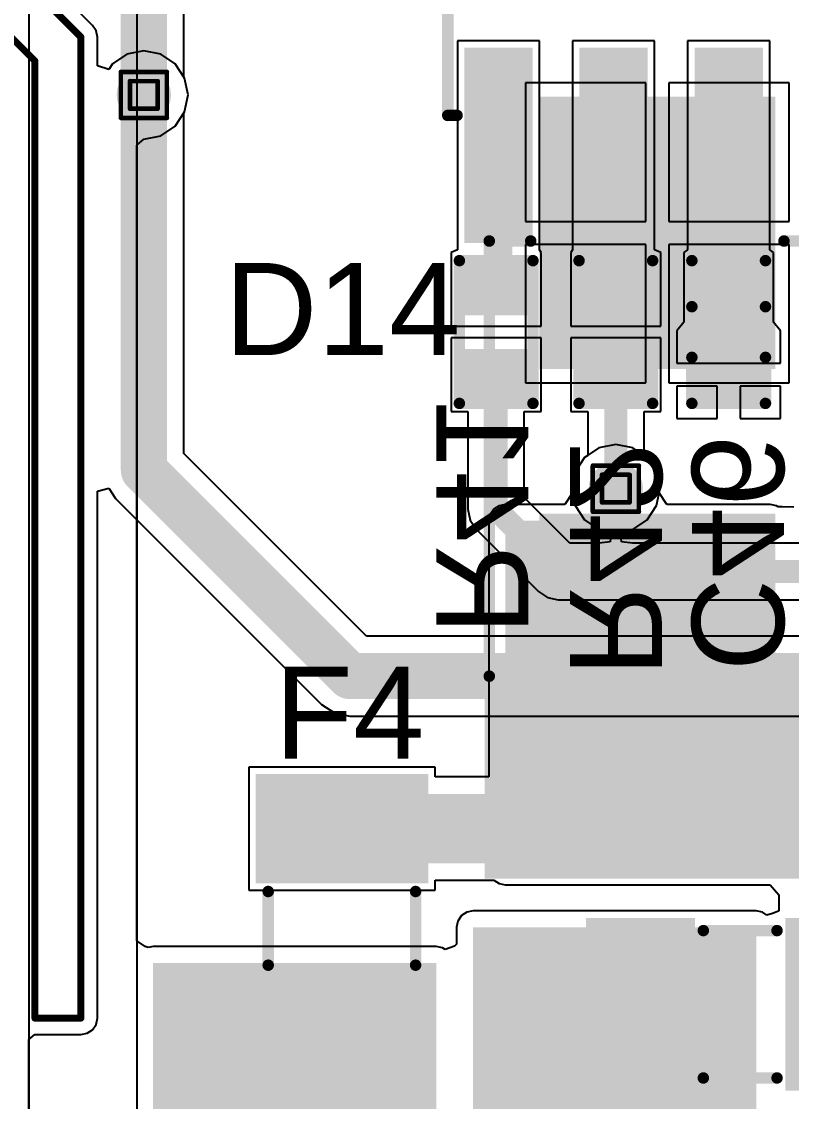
# Model space of a CAD drawing. Header units: inches. Extents: x -8 to 210, y -39 to 109.
# Drawn here: x 16.71 to 25.2, y 12.06 to 23.97 of the extents above; entities that cross this region are included whole.
import ezdxf

# ---------------------------------------------------------------- set-up
doc = ezdxf.new("R2010")
doc.units = ezdxf.units.IN
for name, color, linetype in [('Bottom Layer', 5, 'Continuous'), ('Bottom Overlay', 54, 'Continuous'), ('Bottom Paste', 16, 'Continuous'), ('Bottom Solder', 6, 'Continuous'), ('Drill Drawing', 1, 'Continuous'), ('Multi-Layer', 9, 'Continuous'), ('Top Board_outline-Bottom 3D Body', 216, 'Continuous'), ('Top Layer', 1, 'Continuous'), ('Top Overlay', 2, 'Continuous'), ('Top Paste', 8, 'Continuous'), ('Top Solder', 216, 'Continuous'), ('Via Holes', 16, 'Continuous')]:
    doc.layers.add(name, color=color, linetype=linetype)
doc.styles.add('Arial', font='', dxfattribs={"height": 0.2})
doc.styles.get('Arial').set_extended_font_data('Arial')

# ---------------------------------------------------------------- blocks, each defined once
blk = doc.blocks.new('SOIC_16_B_15')
at = {"layer": 'Bottom Layer'}
for points in [[(-3.385, 4.72), (-1.435, 4.72), (-1.435, 4.17), (-3.385, 4.17)], [(1.435, 4.72), (3.385, 4.72), (3.385, 4.17), (1.435, 4.17)], [(-3.385, 3.45), (-1.435, 3.45), (-1.435, 2.9), (-3.385, 2.9)], [(1.435, 3.45), (3.385, 3.45), (3.385, 2.9), (1.435, 2.9)], [(-3.385, 2.18), (-1.435, 2.18), (-1.435, 1.63), (-3.385, 1.63)], [(1.435, 2.18), (3.385, 2.18), (3.385, 1.63), (1.435, 1.63)], [(-3.385, 0.91), (-1.435, 0.91), (-1.435, 0.36), (-3.385, 0.36)], [(1.435, 0.91), (3.385, 0.91), (3.385, 0.36), (1.435, 0.36)], [(-3.385, -0.36), (-1.435, -0.36), (-1.435, -0.91), (-3.385, -0.91)], [(1.435, -0.36), (3.385, -0.36), (3.385, -0.91), (1.435, -0.91)], [(-3.385, -1.63), (-1.435, -1.63), (-1.435, -2.18), (-3.385, -2.18)], [(1.435, -1.63), (3.385, -1.63), (3.385, -2.18), (1.435, -2.18)], [(-3.385, -2.9), (-1.435, -2.9), (-1.435, -3.45), (-3.385, -3.45)], [(1.435, -2.9), (3.385, -2.9), (3.385, -3.45), (1.435, -3.45)], [(-3.385, -4.17), (-1.435, -4.17), (-1.435, -4.72), (-3.385, -4.72)], [(1.435, -4.17), (3.385, -4.17), (3.385, -4.72), (1.435, -4.72)]]:
    blk.add_hatch(color=5, dxfattribs=at).paths.add_polyline_path(points)
at = {"layer": 'Bottom Overlay'}
blk.add_hatch(color=54, dxfattribs=at).paths.add_polyline_path([(-1.317, -4.645), (-1.038, -4.645), (-1.038, -4.188), (-1.317, -4.188)])
at = {"layer": 'Bottom Paste'}
for points in [[(-3.385, 4.72), (-1.435, 4.72), (-1.435, 4.17), (-3.385, 4.17)], [(1.435, 4.72), (3.385, 4.72), (3.385, 4.17), (1.435, 4.17)], [(-3.385, 3.45), (-1.435, 3.45), (-1.435, 2.9), (-3.385, 2.9)], [(1.435, 3.45), (3.385, 3.45), (3.385, 2.9), (1.435, 2.9)], [(-3.385, 2.18), (-1.435, 2.18), (-1.435, 1.63), (-3.385, 1.63)], [(1.435, 2.18), (3.385, 2.18), (3.385, 1.63), (1.435, 1.63)], [(-3.385, 0.91), (-1.435, 0.91), (-1.435, 0.36), (-3.385, 0.36)], [(1.435, 0.91), (3.385, 0.91), (3.385, 0.36), (1.435, 0.36)], [(-3.385, -0.36), (-1.435, -0.36), (-1.435, -0.91), (-3.385, -0.91)], [(1.435, -0.36), (3.385, -0.36), (3.385, -0.91), (1.435, -0.91)], [(-3.385, -1.63), (-1.435, -1.63), (-1.435, -2.18), (-3.385, -2.18)], [(1.435, -1.63), (3.385, -1.63), (3.385, -2.18), (1.435, -2.18)], [(-3.385, -2.9), (-1.435, -2.9), (-1.435, -3.45), (-3.385, -3.45)], [(1.435, -2.9), (3.385, -2.9), (3.385, -3.45), (1.435, -3.45)], [(-3.385, -4.17), (-1.435, -4.17), (-1.435, -4.72), (-3.385, -4.72)], [(1.435, -4.17), (3.385, -4.17), (3.385, -4.72), (1.435, -4.72)]]:
    blk.add_hatch(color=16, dxfattribs=at).paths.add_polyline_path(points)
at = {"layer": 'Bottom Solder'}
for points in [[(-3.487, 4.822), (-1.333, 4.822), (-1.333, 4.068), (-3.487, 4.068)], [(1.333, 4.822), (3.487, 4.822), (3.487, 4.068), (1.333, 4.068)], [(-3.487, 3.552), (-1.333, 3.552), (-1.333, 2.798), (-3.487, 2.798)], [(1.333, 3.552), (3.487, 3.552), (3.487, 2.798), (1.333, 2.798)], [(-3.487, 2.282), (-1.333, 2.282), (-1.333, 1.528), (-3.487, 1.528)], [(1.333, 2.282), (3.487, 2.282), (3.487, 1.528), (1.333, 1.528)], [(-3.487, 1.012), (-1.333, 1.012), (-1.333, 0.258), (-3.487, 0.258)], [(1.333, 1.012), (3.487, 1.012), (3.487, 0.258), (1.333, 0.258)], [(-3.487, -0.258), (-1.333, -0.258), (-1.333, -1.012), (-3.487, -1.012)], [(1.333, -0.258), (3.487, -0.258), (3.487, -1.012), (1.333, -1.012)], [(-3.487, -1.528), (-1.333, -1.528), (-1.333, -2.282), (-3.487, -2.282)], [(1.333, -1.528), (3.487, -1.528), (3.487, -2.282), (1.333, -2.282)], [(-3.487, -2.798), (-1.333, -2.798), (-1.333, -3.552), (-3.487, -3.552)], [(1.333, -2.798), (3.487, -2.798), (3.487, -3.552), (1.333, -3.552)], [(-3.487, -4.068), (-1.333, -4.068), (-1.333, -4.822), (-3.487, -4.822)], [(1.333, -4.068), (3.487, -4.068), (3.487, -4.822), (1.333, -4.822)]]:
    blk.add_hatch(color=6, dxfattribs=at).paths.add_polyline_path(points)
at = {"layer": 'Bottom Overlay'}
for points, const_width in [([(-2.08, 5.004), (1.959, 5.004)], 0.127), ([(-2.08, 5.004), (-2.08, 4.902)], 0.127), ([(1.964, 5.002), (1.964, 4.902)], 0.127), ([(-3.705, -4.343), (-3.705, -4.597)], 0.2), ([(-3.705, -4.343), (-3.578, -4.47)], 0.2), ([(-3.578, -4.47), (-3.705, -4.597)], 0.2), ([(-2.08, -4.902), (-2.08, -5.004)], 0.127), ([(1.964, -4.902), (1.964, -5.002)], 0.127), ([(-2.08, -5.004), (1.959, -5.004)], 0.127)]:
    blk.add_lwpolyline(points, dxfattribs=dict(at, const_width=const_width))
for points, const_width in [([(-2.112, 5.004, 1), (-2.048, 5.004, 1)], 0.0635), ([(-2.112, 5.004, 1), (-2.048, 5.004, 1)], 0.0635), ([(1.927, 5.004, 1), (1.991, 5.004, 1)], 0.0635), ([(1.932, 5.002, 1), (1.996, 5.002, 1)], 0.0635), ([(-2.112, 4.902, 1), (-2.048, 4.902, 1)], 0.0635), ([(1.932, 4.902, 1), (1.996, 4.902, 1)], 0.0635), ([(-3.755, -4.343, 1), (-3.655, -4.343, 1)], 0.1), ([(-3.755, -4.343, 1), (-3.655, -4.343, 1)], 0.1), ([(-3.628, -4.47, 1), (-3.528, -4.47, 1)], 0.1), ([(-3.628, -4.47, 1), (-3.528, -4.47, 1)], 0.1), ([(-3.755, -4.597, 1), (-3.655, -4.597, 1)], 0.1), ([(-3.755, -4.597, 1), (-3.655, -4.597, 1)], 0.1), ([(-2.112, -4.902, 1), (-2.048, -4.902, 1)], 0.0635), ([(1.932, -4.902, 1), (1.996, -4.902, 1)], 0.0635), ([(-2.112, -5.004, 1), (-2.048, -5.004, 1)], 0.0635), ([(-2.112, -5.004, 1), (-2.048, -5.004, 1)], 0.0635), ([(1.927, -5.004, 1), (1.991, -5.004, 1)], 0.0635), ([(1.932, -5.002, 1), (1.996, -5.002, 1)], 0.0635)]:
    blk.add_lwpolyline(points, format="xyb", close=True, dxfattribs=dict(at, const_width=const_width))
blk = doc.blocks.new('R___0402_B_27')
at = {"layer": 'Bottom Layer'}
for points in [[(-0.241, 0.318), (-0.241, -0.318), (-0.699, -0.318), (-0.699, 0.318)], [(0.699, 0.318), (0.699, -0.318), (0.241, -0.318), (0.241, 0.318)]]:
    blk.add_hatch(color=5, dxfattribs=at).paths.add_polyline_path(points)
at = {"layer": 'Bottom Paste'}
for points in [[(-0.241, 0.318), (-0.241, -0.318), (-0.699, -0.318), (-0.699, 0.318)], [(0.699, 0.318), (0.699, -0.318), (0.241, -0.318), (0.241, 0.318)]]:
    blk.add_hatch(color=16, dxfattribs=at).paths.add_polyline_path(points)
at = {"layer": 'Bottom Solder'}
for points in [[(-0.186, 0.373), (-0.186, -0.373), (-0.754, -0.373), (-0.754, 0.373)], [(0.754, 0.373), (0.754, -0.373), (0.186, -0.373), (0.186, 0.373)]]:
    blk.add_hatch(color=6, dxfattribs=at).paths.add_polyline_path(points)
at = {"layer": 'Bottom Overlay'}
for points, const_width in [([(-0.787, 0.406), (0.787, 0.406)], 0.127), ([(-0.787, 0.406), (-0.787, -0.406)], 0.127), ([(-0.813, 0.432), (0.813, 0.432)], 0.00323), ([(0.787, 0.406), (0.787, -0.406)], 0.127), ([(-0.787, -0.406), (0.787, -0.406)], 0.127)]:
    blk.add_lwpolyline(points, dxfattribs=dict(at, const_width=const_width))
for points, const_width in [([(-0.819, 0.406, 1), (-0.756, 0.406, 1)], 0.0635), ([(-0.819, 0.406, 1), (-0.756, 0.406, 1)], 0.0635), ([(-0.814, 0.432, 1), (-0.812, 0.432, 1)], 0.00161), ([(0.756, 0.406, 1), (0.819, 0.406, 1)], 0.0635), ([(0.756, 0.406, 1), (0.819, 0.406, 1)], 0.0635), ([(0.812, 0.432, 1), (0.814, 0.432, 1)], 0.00161), ([(-0.819, -0.406, 1), (-0.756, -0.406, 1)], 0.0635), ([(-0.819, -0.406, 1), (-0.756, -0.406, 1)], 0.0635), ([(0.756, -0.406, 1), (0.819, -0.406, 1)], 0.0635), ([(0.756, -0.406, 1), (0.819, -0.406, 1)], 0.0635)]:
    blk.add_lwpolyline(points, format="xyb", close=True, dxfattribs=dict(at, const_width=const_width))
blk = doc.blocks.new('R___0402_B_28')
at = {"layer": 'Bottom Layer'}
for points in [[(-0.241, 0.318), (-0.241, -0.318), (-0.699, -0.318), (-0.699, 0.318)], [(0.699, 0.318), (0.699, -0.318), (0.241, -0.318), (0.241, 0.318)]]:
    blk.add_hatch(color=5, dxfattribs=at).paths.add_polyline_path(points)
at = {"layer": 'Bottom Paste'}
for points in [[(-0.241, 0.318), (-0.241, -0.318), (-0.699, -0.318), (-0.699, 0.318)], [(0.699, 0.318), (0.699, -0.318), (0.241, -0.318), (0.241, 0.318)]]:
    blk.add_hatch(color=16, dxfattribs=at).paths.add_polyline_path(points)
at = {"layer": 'Bottom Solder'}
for points in [[(-0.186, 0.373), (-0.186, -0.373), (-0.754, -0.373), (-0.754, 0.373)], [(0.754, 0.373), (0.754, -0.373), (0.186, -0.373), (0.186, 0.373)]]:
    blk.add_hatch(color=6, dxfattribs=at).paths.add_polyline_path(points)
at = {"layer": 'Bottom Overlay'}
for points, const_width in [([(-0.787, 0.406), (0.787, 0.406)], 0.127), ([(-0.787, 0.406), (-0.787, -0.406)], 0.127), ([(-0.813, 0.432), (0.813, 0.432)], 0.00323), ([(0.787, 0.406), (0.787, -0.406)], 0.127), ([(-0.787, -0.406), (0.787, -0.406)], 0.127)]:
    blk.add_lwpolyline(points, dxfattribs=dict(at, const_width=const_width))
for points, const_width in [([(-0.819, 0.406, 1), (-0.756, 0.406, 1)], 0.0635), ([(-0.819, 0.406, 1), (-0.756, 0.406, 1)], 0.0635), ([(-0.814, 0.432, 1), (-0.812, 0.432, 1)], 0.00161), ([(0.756, 0.406, 1), (0.819, 0.406, 1)], 0.0635), ([(0.756, 0.406, 1), (0.819, 0.406, 1)], 0.0635), ([(0.812, 0.432, 1), (0.814, 0.432, 1)], 0.00161), ([(-0.819, -0.406, 1), (-0.756, -0.406, 1)], 0.0635), ([(-0.819, -0.406, 1), (-0.756, -0.406, 1)], 0.0635), ([(0.756, -0.406, 1), (0.819, -0.406, 1)], 0.0635), ([(0.756, -0.406, 1), (0.819, -0.406, 1)], 0.0635)]:
    blk.add_lwpolyline(points, format="xyb", close=True, dxfattribs=dict(at, const_width=const_width))
blk = doc.blocks.new('F____0805_95')
at = {"layer": 'Top Layer'}
for points in [[(-0.6, -0.85), (-1.6, -0.85), (-1.6, 0.85), (-0.6, 0.85)], [(1.6, -0.85), (0.6, -0.85), (0.6, 0.85), (1.6, 0.85)]]:
    blk.add_hatch(color=1, dxfattribs=at).paths.add_polyline_path(points)
at = {"layer": 'Top Paste'}
for points in [[(-0.6, -0.85), (-1.6, -0.85), (-1.6, 0.85), (-0.6, 0.85)], [(1.6, -0.85), (0.6, -0.85), (0.6, 0.85), (1.6, 0.85)]]:
    blk.add_hatch(color=8, dxfattribs=at).paths.add_polyline_path(points)
at = {"layer": 'Top Solder'}
for points in [[(-0.498, -0.952), (-1.702, -0.952), (-1.702, 0.952), (-0.498, 0.952)], [(1.702, -0.952), (0.498, -0.952), (0.498, 0.952), (1.702, 0.952)]]:
    blk.add_hatch(color=216, dxfattribs=at).paths.add_polyline_path(points)
at = {"layer": 'Top Overlay', "const_width": 0.127}
for points in [[(-0.406, 0.813), (0.406, 0.813)], [(-0.406, -0.813), (0.406, -0.813)]]:
    blk.add_lwpolyline(points, dxfattribs=at)
at = {"layer": 'Top Overlay', "const_width": 0.0635}
for points in [[(-0.438, 0.813, 1), (-0.375, 0.813, 1)], [(0.375, 0.813, 1), (0.438, 0.813, 1)], [(-0.438, -0.813, 1), (-0.375, -0.813, 1)], [(0.375, -0.813, 1), (0.438, -0.813, 1)]]:
    blk.add_lwpolyline(points, format="xyb", close=True, dxfattribs=at)
blk = doc.blocks.new('F____0805_96')
at = {"layer": 'Top Layer'}
for points in [[(-0.6, -0.85), (-1.6, -0.85), (-1.6, 0.85), (-0.6, 0.85)], [(1.6, -0.85), (0.6, -0.85), (0.6, 0.85), (1.6, 0.85)]]:
    blk.add_hatch(color=1, dxfattribs=at).paths.add_polyline_path(points)
at = {"layer": 'Top Paste'}
for points in [[(-0.6, -0.85), (-1.6, -0.85), (-1.6, 0.85), (-0.6, 0.85)], [(1.6, -0.85), (0.6, -0.85), (0.6, 0.85), (1.6, 0.85)]]:
    blk.add_hatch(color=8, dxfattribs=at).paths.add_polyline_path(points)
at = {"layer": 'Top Solder'}
for points in [[(-0.498, -0.952), (-1.702, -0.952), (-1.702, 0.952), (-0.498, 0.952)], [(1.702, -0.952), (0.498, -0.952), (0.498, 0.952), (1.702, 0.952)]]:
    blk.add_hatch(color=216, dxfattribs=at).paths.add_polyline_path(points)
at = {"layer": 'Top Overlay', "const_width": 0.127}
for points in [[(-0.406, 0.813), (0.406, 0.813)], [(-0.406, -0.813), (0.406, -0.813)]]:
    blk.add_lwpolyline(points, dxfattribs=at)
at = {"layer": 'Top Overlay', "const_width": 0.0635}
for points in [[(-0.438, 0.813, 1), (-0.375, 0.813, 1)], [(0.375, 0.813, 1), (0.438, 0.813, 1)], [(-0.438, -0.813, 1), (-0.375, -0.813, 1)], [(0.375, -0.813, 1), (0.438, -0.813, 1)]]:
    blk.add_lwpolyline(points, format="xyb", close=True, dxfattribs=at)
blk = doc.blocks.new('SMB__99')
at = {"layer": 'Top Layer'}
for points in [[(-3.7, -1.2), (-3.7, 1.2), (-0.9, 1.2), (-0.9, -1.2)], [(0.9, -1.2), (0.9, 1.2), (3.7, 1.2), (3.7, -1.2)]]:
    blk.add_hatch(color=1, dxfattribs=at).paths.add_polyline_path(points)
at = {"layer": 'Top Overlay'}
for points in [[(2.591, 1.245), (4.826, 1.245), (4.826, 1.905), (2.591, 1.905)], [(3.734, -1.651), (4.826, -1.651), (4.826, 1.346), (3.734, 1.346)], [(2.591, -1.905), (4.826, -1.905), (4.826, -1.245), (2.591, -1.245)]]:
    blk.add_hatch(color=2, dxfattribs=at).paths.add_polyline_path(points)
at = {"layer": 'Top Paste'}
for points in [[(-3.7, -1.2), (-3.7, 1.2), (-0.9, 1.2), (-0.9, -1.2)], [(0.9, -1.2), (0.9, 1.2), (3.7, 1.2), (3.7, -1.2)]]:
    blk.add_hatch(color=8, dxfattribs=at).paths.add_polyline_path(points)
at = {"layer": 'Top Solder'}
for points in [[(-3.802, -1.302), (-3.802, 1.302), (-0.798, 1.302), (-0.798, -1.302)], [(0.798, -1.302), (0.798, 1.302), (3.802, 1.302), (3.802, -1.302)]]:
    blk.add_hatch(color=216, dxfattribs=at).paths.add_polyline_path(points)
at = {"layer": 'Top Overlay', "const_width": 0.127}
for points in [[(-2.21, 1.397), (-2.21, 1.854)], [(2.591, 1.854), (-2.21, 1.854)], [(-2.21, -1.854), (-2.21, -1.397)], [(2.591, -1.854), (-2.21, -1.854)]]:
    blk.add_lwpolyline(points, dxfattribs=at)
at = {"layer": 'Top Overlay', "const_width": 0.0635}
for points in [[(-2.242, 1.854, 1), (-2.178, 1.854, 1)], [(-2.242, 1.854, 1), (-2.178, 1.854, 1)], [(2.559, 1.854, 1), (2.623, 1.854, 1)], [(-2.242, 1.397, 1), (-2.178, 1.397, 1)], [(-2.242, -1.397, 1), (-2.178, -1.397, 1)], [(-2.242, -1.854, 1), (-2.178, -1.854, 1)], [(-2.242, -1.854, 1), (-2.178, -1.854, 1)], [(2.559, -1.854, 1), (2.623, -1.854, 1)]]:
    blk.add_lwpolyline(points, format="xyb", close=True, dxfattribs=at)
blk = doc.blocks.new('C___0402_B_114')
at = {"layer": 'Bottom Layer'}
for points in [[(-0.241, 0.318), (-0.241, -0.318), (-0.699, -0.318), (-0.699, 0.318)], [(0.699, 0.318), (0.699, -0.318), (0.241, -0.318), (0.241, 0.318)]]:
    blk.add_hatch(color=5, dxfattribs=at).paths.add_polyline_path(points)
at = {"layer": 'Bottom Paste'}
for points in [[(-0.241, 0.318), (-0.241, -0.318), (-0.699, -0.318), (-0.699, 0.318)], [(0.699, 0.318), (0.699, -0.318), (0.241, -0.318), (0.241, 0.318)]]:
    blk.add_hatch(color=16, dxfattribs=at).paths.add_polyline_path(points)
at = {"layer": 'Bottom Solder'}
for points in [[(-0.181, 0.377), (-0.181, -0.377), (-0.758, -0.377), (-0.758, 0.377)], [(0.758, 0.377), (0.758, -0.377), (0.181, -0.377), (0.181, 0.377)]]:
    blk.add_hatch(color=6, dxfattribs=at).paths.add_polyline_path(points)
at = {"layer": 'Bottom Overlay', "const_width": 0.127}
for points in [[(-0.279, 0.406), (-0.787, 0.406)], [(-0.787, -0.406), (-0.787, 0.406)], [(0.787, 0.406), (0.279, 0.406)], [(0.787, -0.406), (0.787, 0.406)], [(-0.279, -0.406), (-0.787, -0.406)], [(0.787, -0.406), (0.279, -0.406)]]:
    blk.add_lwpolyline(points, dxfattribs=at)
at = {"layer": 'Bottom Overlay', "const_width": 0.0635}
for points in [[(-0.819, 0.406, 1), (-0.756, 0.406, 1)], [(-0.819, 0.406, 1), (-0.756, 0.406, 1)], [(-0.311, 0.406, 1), (-0.248, 0.406, 1)], [(0.248, 0.406, 1), (0.311, 0.406, 1)], [(0.756, 0.406, 1), (0.819, 0.406, 1)], [(0.756, 0.406, 1), (0.819, 0.406, 1)], [(-0.819, -0.406, 1), (-0.756, -0.406, 1)], [(-0.819, -0.406, 1), (-0.756, -0.406, 1)], [(-0.311, -0.406, 1), (-0.248, -0.406, 1)], [(0.248, -0.406, 1), (0.311, -0.406, 1)], [(0.756, -0.406, 1), (0.819, -0.406, 1)], [(0.756, -0.406, 1), (0.819, -0.406, 1)]]:
    blk.add_lwpolyline(points, format="xyb", close=True, dxfattribs=at)

msp = doc.modelspace()

# ---------------------------------------------------------------- hatches: boundary and pattern name
at = {"layer": 'Bottom Layer'}
h = msp.add_hatch(color=5, dxfattribs=at)
edge = h.paths.add_edge_path()
edge.add_arc((18.059, 23.165), 0.3, 0, 360)
h = msp.add_hatch(color=5, dxfattribs=at)
edge = h.paths.add_edge_path()
edge.add_arc((23.266, 18.821), 0.3, 0, 360)
at = {"layer": 'Top Layer'}
h = msp.add_hatch(color=1, dxfattribs=at)
edge = h.paths.add_edge_path()
edge.add_arc((18.059, 23.165), 0.3, 0, 360)
h = msp.add_hatch(color=1, dxfattribs=at)
edge = h.paths.add_edge_path()
edge.add_arc((23.266, 18.821), 0.3, 0, 360)
for points in [[(22.047, 14.63), (24.968, 14.63), (24.968, 18.466), (22.047, 18.466)], [(21.692, 5.334), (24.816, 5.334), (24.816, 13.982), (21.692, 13.982)], [(18.161, 5.358), (21.285, 5.358), (21.285, 13.589), (18.161, 13.589)]]:
    msp.add_hatch(color=1, dxfattribs=at).paths.add_polyline_path(points)
at = {"layer": 'Via Holes'}
h = msp.add_hatch(color=7, dxfattribs=at)
edge = h.paths.add_edge_path()
edge.add_arc((18.059, 23.165), 0.15, 0, 360)
h = msp.add_hatch(color=7, dxfattribs=at)
edge = h.paths.add_edge_path()
edge.add_arc((23.266, 18.821), 0.15, 0, 360)

# ---------------------------------------------------------------- linework, layer by layer
at = {"layer": 'Bottom Layer'}
for p, q in [((16.789, 24.841), (16.789, 0.686)), ((17.493, 23.931), (17.212, 24.212)), ((17.532, 23.873), (17.493, 23.931)), ((17.546, 23.803), (17.532, 23.873)), ((17.546, 23.485), (17.546, 23.803)), ((22.424, 23.762), (21.518, 23.762)), ((21.518, 23.762), (21.518, 21.456)), ((22.424, 21.456), (22.424, 23.762)), ((23.694, 23.762), (22.788, 23.762)), ((22.788, 23.762), (22.788, 21.456)), ((23.694, 21.456), (23.694, 23.762)), ((24.964, 23.762), (24.058, 23.762)), ((24.058, 23.762), (24.058, 21.456)), ((24.964, 21.456), (24.964, 23.762)), ((17.873, 23.615), (17.715, 23.509)), ((18.059, 23.652), (17.873, 23.615)), ((18.246, 23.615), (18.059, 23.652)), ((18.404, 23.509), (18.246, 23.615)), ((17.673, 23.446), (17.546, 23.485)), ((17.715, 23.509), (17.673, 23.446)), ((18.509, 23.351), (18.404, 23.509)), ((18.547, 23.165), (18.509, 23.351)), ((18.509, 22.978), (18.547, 23.165)), ((18.5, 22.964), (18.509, 22.978)), ((18.5, 19.207), (18.5, 22.964)), ((21.518, 21.456), (21.45, 21.425)), ((22.441, 21.425), (22.424, 21.456)), ((22.788, 21.456), (22.771, 21.425)), ((23.762, 21.425), (23.694, 21.456)), ((24.058, 21.456), (24.016, 21.425)), ((25.006, 21.425), (24.964, 21.456)), ((21.45, 21.425), (21.45, 20.612)), ((22.441, 20.612), (22.441, 21.425)), ((22.441, 21.425), (22.441, 21.425)), ((22.771, 21.425), (22.771, 21.425)), ((22.771, 21.425), (22.771, 20.612)), ((23.762, 20.612), (23.762, 21.425)), ((24.016, 21.425), (24.016, 21.425)), ((24.016, 21.425), (24.016, 20.657)), ((25.006, 20.688), (25.006, 21.425)), ((25.006, 21.425), (25.006, 21.425)), ((21.45, 20.612), (22.441, 20.612)), ((22.771, 20.612), (23.762, 20.612)), ((24.016, 20.657), (23.939, 20.561)), ((25.006, 20.657), (25.006, 20.688)), ((25.082, 20.561), (25.006, 20.657)), ((23.939, 20.561), (23.939, 20.517)), ((23.939, 20.517), (23.939, 20.206)), ((25.082, 20.517), (25.082, 20.561)), ((25.082, 20.206), (25.082, 20.517)), ((22.441, 20.485), (21.45, 20.485)), ((21.45, 20.485), (21.45, 19.672)), ((22.441, 19.672), (22.441, 20.485)), ((23.762, 20.485), (22.771, 20.485)), ((22.771, 20.485), (22.771, 19.672)), ((23.762, 19.672), (23.762, 20.485)), ((23.939, 20.206), (24.511, 20.206)), ((24.511, 20.206), (25.082, 20.206)), ((24.384, 19.952), (23.939, 19.952)), ((23.939, 19.952), (23.939, 19.596)), ((24.384, 19.596), (24.384, 19.952)), ((25.082, 19.952), (24.638, 19.952)), ((24.638, 19.952), (24.638, 19.596)), ((25.082, 19.596), (25.082, 19.952)), ((21.45, 19.672), (21.635, 19.672)), ((21.635, 19.672), (21.635, 18.593)), ((22.256, 18.722), (22.256, 19.672)), ((22.256, 19.672), (22.441, 19.672)), ((22.771, 19.672), (22.956, 19.672)), ((22.956, 19.672), (22.956, 19.188)), ((23.577, 19.188), (23.577, 19.672)), ((23.577, 19.672), (23.762, 19.672)), ((23.939, 19.596), (24.384, 19.596)), ((24.638, 19.596), (25.082, 19.596)), ((20.514, 17.193), (18.5, 19.207)), ((22.956, 19.188), (22.922, 19.166)), ((23.611, 19.166), (23.577, 19.188)), ((22.922, 19.166), (22.816, 19.008)), ((23.716, 19.008), (23.611, 19.166)), ((22.816, 19.008), (22.779, 18.821)), ((23.754, 18.821), (23.716, 19.008)), ((17.546, 18.792), (17.673, 18.826)), ((17.673, 18.826), (17.748, 18.713)), ((17.546, 12.979), (17.546, 18.792)), ((17.748, 18.713), (20.02, 16.441)), ((22.76, 18.218), (22.256, 18.722)), ((22.779, 18.821), (22.816, 18.635)), ((23.716, 18.635), (23.754, 18.821)), ((21.635, 18.593), (21.658, 18.474)), ((22.816, 18.635), (22.922, 18.477)), ((23.611, 18.477), (23.716, 18.635)), ((21.658, 18.474), (21.726, 18.373)), ((22.922, 18.477), (23.08, 18.371)), ((23.453, 18.371), (23.611, 18.477)), ((21.726, 18.373), (22.412, 17.687)), ((23.08, 18.371), (23.198, 18.348)), ((23.198, 18.348), (23.213, 18.345)), ((23.319, 18.345), (23.335, 18.348)), ((23.335, 18.348), (23.453, 18.371)), ((23.203, 18.234), (23.083, 18.218)), ((23.213, 18.345), (23.203, 18.234)), ((23.203, 18.234), (23.203, 18.234)), ((23.203, 18.234), (23.203, 18.234)), ((23.33, 18.234), (23.319, 18.345)), ((23.45, 18.218), (23.33, 18.234)), ((23.33, 18.234), (23.33, 18.234)), ((23.33, 18.234), (23.33, 18.234)), ((23.083, 18.218), (22.76, 18.218)), ((25.414, 18.218), (23.45, 18.218)), ((22.412, 17.687), (22.512, 17.62)), ((22.512, 17.62), (22.631, 17.596)), ((22.631, 17.596), (25.414, 17.596)), ((32.304, 17.193), (20.514, 17.193)), ((20.02, 16.441), (20.02, 16.441)), ((20.02, 16.441), (20.163, 16.346)), ((20.163, 16.346), (20.331, 16.312)), ((20.331, 16.312), (36.878, 16.312)), ((17.493, 12.851), (17.532, 12.91)), ((17.532, 12.91), (17.546, 12.979)), ((16.789, 12.743), (16.857, 12.798)), ((16.857, 12.798), (17.365, 12.798)), ((17.365, 12.798), (17.434, 12.812)), ((17.434, 12.812), (17.493, 12.851)), ((16.789, 8.536), (16.789, 12.743))]:
    msp.add_line(p, q, dxfattribs=at)
for points, const_width in [([(18.059, 19.025), (18.059, 23.165)], 0.508), ([(21.971, 20.997), (21.971, 22.609)], 0.305), ([(23.241, 22.609), (23.254, 22.596)], 0.305), ([(24.511, 21.057), (24.511, 22.609)], 0.305), ([(23.254, 21.069), (23.254, 22.596)], 0.305), ([(23.254, 21.069), (23.292, 21.031)], 0.305), ([(24.486, 21.031), (24.511, 21.057)], 0.305), ([(21.971, 20.997), (21.978, 20.99)], 0.203), ([(21.946, 18.593), (21.946, 20.104)], 0.254), ([(23.266, 18.821), (23.266, 20.104)], 0.254), ([(18.059, 19.025), (20.331, 16.753)], 0.508), ([(21.946, 18.593), (22.631, 17.907)], 0.254), ([(22.631, 17.907), (25.781, 17.907)], 0.254), ([(20.331, 16.753), (37.079, 16.753)], 0.508)]:
    msp.add_lwpolyline(points, dxfattribs=dict(at, const_width=const_width))
for points, const_width in [([(17.932, 23.165, 1), (18.186, 23.165, 1)], 0.254), ([(21.895, 22.609, 1), (22.047, 22.609, 1)], 0.152), ([(23.165, 22.609, 1), (23.317, 22.609, 1)], 0.152), ([(24.435, 22.609, 1), (24.587, 22.609, 1)], 0.152), ([(23.177, 22.596, 1), (23.33, 22.596, 1)], 0.152), ([(23.177, 22.596, 1), (23.33, 22.596, 1)], 0.152), ([(23.177, 21.069, 1), (23.33, 21.069, 1)], 0.152), ([(23.177, 21.069, 1), (23.33, 21.069, 1)], 0.152), ([(24.435, 21.057, 1), (24.587, 21.057, 1)], 0.152), ([(24.435, 21.057, 1), (24.587, 21.057, 1)], 0.152), ([(21.895, 20.997, 1), (22.047, 20.997, 1)], 0.152), ([(21.92, 20.997, 1), (22.022, 20.997, 1)], 0.102), ([(21.927, 20.99, 1), (22.029, 20.99, 1)], 0.102), ([(23.216, 21.031, 1), (23.368, 21.031, 1)], 0.152), ([(24.409, 21.031, 1), (24.562, 21.031, 1)], 0.152), ([(21.882, 20.104, 1), (22.009, 20.104, 1)], 0.127), ([(23.203, 20.104, 1), (23.33, 20.104, 1)], 0.127), ([(17.932, 19.025, 1), (18.186, 19.025, 1)], 0.254), ([(17.932, 19.025, 1), (18.186, 19.025, 1)], 0.254), ([(23.203, 18.821, 1), (23.33, 18.821, 1)], 0.127), ([(21.882, 18.593, 1), (22.009, 18.593, 1)], 0.127), ([(21.882, 18.593, 1), (22.009, 18.593, 1)], 0.127), ([(22.568, 17.907, 1), (22.695, 17.907, 1)], 0.127), ([(22.568, 17.907, 1), (22.695, 17.907, 1)], 0.127), ([(20.204, 16.753, 1), (20.458, 16.753, 1)], 0.254), ([(20.204, 16.753, 1), (20.458, 16.753, 1)], 0.254)]:
    msp.add_lwpolyline(points, format="xyb", close=True, dxfattribs=dict(at, const_width=const_width))
at = {"layer": 'Drill Drawing', "const_width": 0.0508}
for points in [[(17.805, 23.419), (18.313, 23.419)], [(17.805, 22.911), (17.805, 23.419)], [(18.313, 22.911), (18.313, 23.419)], [(17.907, 23.317), (18.212, 23.317)], [(17.907, 23.012), (17.907, 23.317)], [(18.212, 23.012), (18.212, 23.317)], [(17.907, 23.012), (18.212, 23.012)], [(17.805, 22.911), (18.313, 22.911)], [(23.012, 19.075), (23.52, 19.075)], [(23.012, 18.567), (23.012, 19.075)], [(23.52, 18.567), (23.52, 19.075)], [(23.114, 18.974), (23.419, 18.974)], [(23.114, 18.669), (23.114, 18.974)], [(23.419, 18.669), (23.419, 18.974)], [(23.012, 18.567), (23.52, 18.567)], [(23.114, 18.669), (23.419, 18.669)]]:
    msp.add_lwpolyline(points, dxfattribs=at)
at = {"layer": 'Drill Drawing', "const_width": 0.0254}
for points in [[(17.793, 23.419, 1), (17.818, 23.419, 1)], [(17.793, 23.419, 1), (17.818, 23.419, 1)], [(18.301, 23.419, 1), (18.326, 23.419, 1)], [(18.301, 23.419, 1), (18.326, 23.419, 1)], [(17.894, 23.317, 1), (17.92, 23.317, 1)], [(17.894, 23.317, 1), (17.92, 23.317, 1)], [(18.199, 23.317, 1), (18.224, 23.317, 1)], [(18.199, 23.317, 1), (18.224, 23.317, 1)], [(17.894, 23.012, 1), (17.92, 23.012, 1)], [(17.894, 23.012, 1), (17.92, 23.012, 1)], [(18.199, 23.012, 1), (18.224, 23.012, 1)], [(18.199, 23.012, 1), (18.224, 23.012, 1)], [(17.793, 22.911, 1), (17.818, 22.911, 1)], [(17.793, 22.911, 1), (17.818, 22.911, 1)], [(18.301, 22.911, 1), (18.326, 22.911, 1)], [(18.301, 22.911, 1), (18.326, 22.911, 1)], [(23, 19.075, 1), (23.025, 19.075, 1)], [(23, 19.075, 1), (23.025, 19.075, 1)], [(23.508, 19.075, 1), (23.533, 19.075, 1)], [(23.508, 19.075, 1), (23.533, 19.075, 1)], [(23.101, 18.974, 1), (23.127, 18.974, 1)], [(23.101, 18.974, 1), (23.127, 18.974, 1)], [(23.406, 18.974, 1), (23.431, 18.974, 1)], [(23.406, 18.974, 1), (23.431, 18.974, 1)], [(23, 18.567, 1), (23.025, 18.567, 1)], [(23, 18.567, 1), (23.025, 18.567, 1)], [(23.101, 18.669, 1), (23.127, 18.669, 1)], [(23.101, 18.669, 1), (23.127, 18.669, 1)], [(23.406, 18.669, 1), (23.431, 18.669, 1)], [(23.406, 18.669, 1), (23.431, 18.669, 1)], [(23.508, 18.567, 1), (23.533, 18.567, 1)], [(23.508, 18.567, 1), (23.533, 18.567, 1)]]:
    msp.add_lwpolyline(points, format="xyb", close=True, dxfattribs=at)
at = {"layer": 'Multi-Layer'}
for p, q in [((16.86, 24.308), (17.365, 23.803)), ((16.857, 23.54), (16.593, 23.803)), ((17.365, 23.803), (17.365, 12.979)), ((16.857, 12.979), (16.857, 23.54)), ((17.365, 12.979), (16.857, 12.979))]:
    msp.add_line(p, q, dxfattribs=at)
at = {"layer": 'Top Board_outline-Bottom 3D Body', "const_width": 0.0762}
for points in [[(16.86, 24.308), (17.365, 23.803)], [(16.593, 23.803), (16.857, 23.54)], [(17.365, 12.979), (17.365, 23.803)], [(16.857, 12.979), (16.857, 23.54)], [(16.857, 12.979), (17.365, 12.979)]]:
    msp.add_lwpolyline(points, dxfattribs=at)
at = {"layer": 'Top Board_outline-Bottom 3D Body', "const_width": 0.0381}
for points in [[(17.346, 23.803, 1), (17.384, 23.803, 1)], [(17.346, 23.803, 1), (17.384, 23.803, 1)], [(16.838, 23.54, 1), (16.876, 23.54, 1)], [(16.838, 23.54, 1), (16.876, 23.54, 1)], [(16.838, 12.979, 1), (16.876, 12.979, 1)], [(16.838, 12.979, 1), (16.876, 12.979, 1)], [(17.346, 12.979, 1), (17.384, 12.979, 1)], [(17.346, 12.979, 1), (17.384, 12.979, 1)]]:
    msp.add_lwpolyline(points, format="xyb", close=True, dxfattribs=at)
at = {"layer": 'Top Layer'}
for p, q in [((18.5, 23.366), (18.5, 25.834)), ((17.98, 24.841), (17.98, 0.686)), ((18.509, 23.351), (18.5, 23.366)), ((18.547, 23.165), (18.509, 23.351)), ((23.597, 23.297), (22.27, 23.297)), ((22.27, 23.297), (22.27, 21.77)), ((23.597, 21.77), (23.597, 23.297)), ((25.178, 23.297), (23.851, 23.297)), ((23.851, 23.297), (23.851, 21.77)), ((25.178, 21.77), (25.178, 23.297)), ((18.509, 22.978), (18.547, 23.165)), ((18.404, 22.82), (18.509, 22.978)), ((18.246, 22.715), (18.404, 22.82)), ((17.98, 22.612), (18.059, 22.678)), ((18.059, 22.678), (18.246, 22.715)), ((17.98, 13.834), (17.98, 22.612)), ((22.27, 21.77), (23.597, 21.77)), ((23.851, 21.77), (25.178, 21.77)), ((23.597, 21.516), (22.27, 21.516)), ((22.27, 21.516), (22.27, 19.989)), ((23.597, 19.989), (23.597, 21.516)), ((25.178, 21.516), (23.851, 21.516)), ((23.851, 21.516), (23.851, 19.989)), ((25.178, 19.989), (25.178, 21.516)), ((22.27, 19.989), (23.597, 19.989)), ((23.851, 19.989), (25.178, 19.989)), ((23.266, 19.309), (23.08, 19.271)), ((23.453, 19.271), (23.266, 19.309)), ((23.08, 19.271), (22.922, 19.166)), ((23.611, 19.166), (23.453, 19.271)), ((22.922, 19.166), (22.816, 19.008)), ((23.716, 19.008), (23.611, 19.166)), ((22.816, 19.008), (22.779, 18.821)), ((23.754, 18.821), (23.716, 19.008)), ((22.789, 18.774), (22.705, 18.647)), ((22.779, 18.821), (22.789, 18.774)), ((23.744, 18.774), (23.754, 18.821)), ((23.828, 18.647), (23.744, 18.774)), ((21.919, 18.594), (21.88, 18.535)), ((21.978, 18.633), (21.919, 18.594)), ((22.047, 18.647), (21.978, 18.633)), ((22.705, 18.647), (22.047, 18.647)), ((24.968, 18.647), (23.828, 18.647)), ((25.038, 18.633), (24.968, 18.647)), ((25.056, 18.621), (25.038, 18.633)), ((25.101, 18.621), (25.056, 18.621)), ((25.228, 18.618), (25.101, 18.621)), ((25.101, 18.621), (25.101, 18.621)), ((21.88, 18.535), (21.866, 18.466)), ((21.866, 18.466), (21.866, 15.64)), ((21.272, 15.748), (19.216, 15.748)), ((19.216, 15.748), (19.216, 14.392)), ((21.272, 15.64), (21.272, 15.748)), ((21.866, 15.64), (21.272, 15.64)), ((21.272, 14.392), (21.272, 14.5)), ((21.272, 14.5), (21.922, 14.5)), ((21.922, 14.5), (21.978, 14.463)), ((21.978, 14.463), (22.047, 14.449)), ((22.047, 14.449), (24.968, 14.449)), ((24.968, 14.449), (25.066, 14.341)), ((19.216, 14.392), (21.272, 14.392)), ((25.066, 14.341), (25.066, 14.166)), ((21.563, 14.11), (21.524, 14.051)), ((21.622, 14.149), (21.563, 14.11)), ((21.692, 14.163), (21.622, 14.149)), ((24.816, 14.163), (21.692, 14.163)), ((24.885, 14.149), (24.816, 14.163)), ((24.933, 14.117), (24.885, 14.149)), ((24.995, 14.132), (24.933, 14.117)), ((25.06, 14.16), (24.995, 14.132)), ((25.066, 14.166), (25.06, 14.16)), ((21.524, 14.051), (21.51, 13.982)), ((21.51, 13.982), (21.51, 13.794)), ((18.074, 13.769), (17.98, 13.834)), ((18.107, 13.759), (18.074, 13.769)), ((18.161, 13.77), (18.107, 13.759)), ((21.285, 13.77), (18.161, 13.77)), ((21.355, 13.756), (21.285, 13.77)), ((21.383, 13.737), (21.355, 13.756)), ((21.486, 13.775), (21.383, 13.737)), ((21.51, 13.794), (21.486, 13.775))]:
    msp.add_line(p, q, dxfattribs=at)
for points, const_width in [([(18.059, 23.165), (18.059, 26.035)], 0.508), ([(23.266, 17.018), (23.266, 18.821)], 0.559), ([(23.266, 17.018), (23.292, 16.993)], 0.559), ([(20.244, 15.07), (23.47, 15.07)], 0.762)]:
    msp.add_lwpolyline(points, dxfattribs=dict(at, const_width=const_width))
for points, const_width in [([(17.932, 23.165, 1), (18.186, 23.165, 1)], 0.254), ([(23.127, 18.821, 1), (23.406, 18.821, 1)], 0.279), ([(23.127, 17.018, 1), (23.406, 17.018, 1)], 0.279), ([(23.127, 17.018, 1), (23.406, 17.018, 1)], 0.279), ([(23.152, 16.993, 1), (23.431, 16.993, 1)], 0.279), ([(20.053, 15.07, 1), (20.434, 15.07, 1)], 0.381), ([(23.279, 15.07, 1), (23.66, 15.07, 1)], 0.381)]:
    msp.add_lwpolyline(points, format="xyb", close=True, dxfattribs=dict(at, const_width=const_width))

# ---------------------------------------------------------------- block references
for name, p, rotation in [('SOIC_16_B_15', (26.416, 25.019), 90), ('SMB__99', (23.724, 19.343), 270), ('R___0402_B_28', (21.946, 20.549), 90), ('R___0402_B_27', (23.266, 20.549), 90), ('C___0402_B_114', (24.511, 20.549), 270), ('F____0805_95', (20.244, 13.97), 90)]:
    msp.add_blockref(name, p, dxfattribs=dict(rotation=rotation))
msp.add_blockref('F____0805_96', (24.638, 13.132))

# ---------------------------------------------------------------- texts
at = {"layer": 'Bottom Overlay', "style": 'Arial', "text_generation_flag": 2}
for s, p in [('R41', (21.285, 17.205)), ('C46', (24.105, 16.807)), ('R42', (22.759, 16.743))]:
    msp.add_text(s, height=1.016, rotation=270, dxfattribs=at).set_placement(p)
at = {"layer": 'Top Overlay', "style": 'Arial'}
for s, p in [('D14', (18.949, 20.295)), ('F4', (19.499, 15.842))]:
    msp.add_text(s, height=1.016, dxfattribs=at).set_placement(p)

doc.saveas('drawing.dxf')
